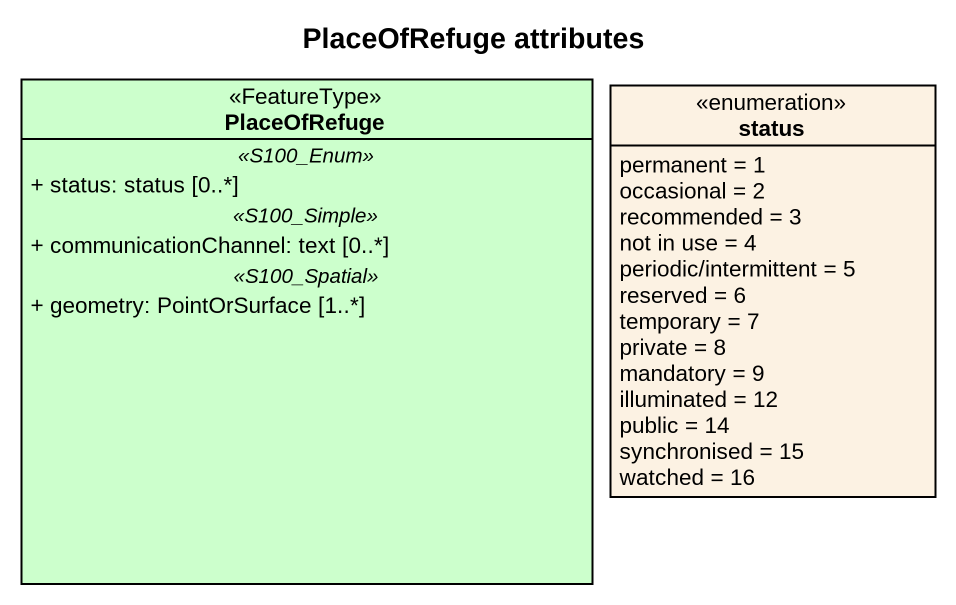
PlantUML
@startuml
title PlaceOfRefuge attributes
hide circle
hide empty members
skinparam classAttributeIconSize 0
class PlaceOfRefuge <<FeatureType>> #CCFFCC {
  .. <<S100_Enum>> ..
  + status: status [0..*]
  .. <<S100_Simple>> ..
  + communicationChannel: text [0..*]
  .. <<S100_Spatial>> ..
  + geometry: PointOrSurface [1..*]
}
enum status #FCF2E3 {
  permanent = 1
  occasional = 2
  recommended = 3
  not in use = 4
  periodic/intermittent = 5
  reserved = 6
  temporary = 7
  private = 8
  mandatory = 9
  illuminated = 12
  public = 14
  synchronised = 15
  watched = 16
}
@enduml
